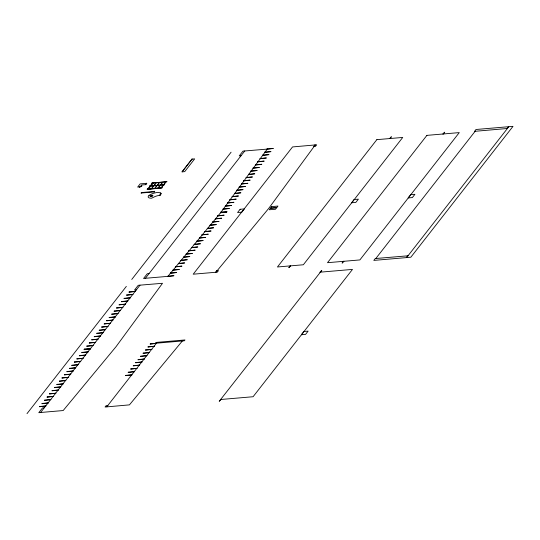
<?xml version="1.0" encoding="UTF-8"?>
<svg xmlns="http://www.w3.org/2000/svg" width="540" height="540" viewBox="0 0 540 540"><rect width="100%" height="100%" fill="white"/><g stroke="black" fill="none" stroke-linecap="round" stroke-linejoin="round"><path stroke-width="0.81" d="M160.535 194.265L160.576 194.171A5.501 2.059 -15.7 0 0 160.569 193.448L160.488 193.253A2.74 1.026 -15.7 0 0 160.38 193.097L160.367 193.104M160.522 194.285L160.488 194.366A2.585 0.965 -15.7 0 1 160.367 194.596L160.346 194.616A4.509 1.688 -15.7 0 0 160.272 194.724L160.258 194.751M315.205 144.997L268.765 208.352L215.858 272.255L193.205 274.199L292.545 146.934L316.69 144.808L315.468 146.381L313.686 146.529L314.915 144.963M139.934 186.881L139.603 187.299L141.75 184.937L145.726 184.667L146.812 183.276L140.157 183.89L137.673 187.07L140.272 186.847M145.604 184.673L146.684 183.29M141.217 193.03L141.588 192.55L141.075 193.043L154.163 191.923L154.541 191.444L141.453 192.564M153.083 182.878L148.122 189.236L161.069 188.129L166.037 181.771M151.524 188.615L153.697 185.956L151.632 188.609M153.873 185.612L156.047 182.952L153.974 185.605M154.764 188.339L156.938 185.679L154.865 188.332M157.106 185.335L159.28 182.675L157.214 185.328M157.997 188.062L160.171 185.402L158.105 188.055M160.346 185.058L162.52 182.399L160.447 185.051M161.237 187.785L163.411 185.126M163.58 184.781L165.753 182.122M182.101 171.862L192.078 159.084M27 413.647L126.34 286.389M131.753 279.457L231.093 152.199M140.015 285.161L40.574 412.54L38.792 412.695L42.518 407.923L44.3 407.768M244.762 150.971L145.321 278.357L143.546 278.505L147.265 273.733L149.047 273.584M156.452 343.184L106.785 406.816L105.071 407.018L106.124 405.662L107.906 405.513L106.846 406.87L129.438 404.872L182.351 340.97M290.25 265.829L288.812 267.678L290.648 265.795M389.549 138.625L391.385 136.748L389.948 138.591M343.555 261.266L342.11 263.115L343.946 261.232M442.854 134.062L444.69 132.185L443.245 134.028M375.773 258.566L475.166 131.24M506.979 128.574L508.424 126.725L475.997 129.499L474.552 131.348L507.533 128.473M407.788 255.764L406.343 257.614L373.815 260.401L375.253 258.552L408.139 255.791M241.036 155.743L239.254 155.891L242.98 151.119L267.26 149.101L220.826 212.456L167.913 276.359L145.26 278.303M154.744 191.221L154.123 192.105M220.55 212.497L226.8 211.923M320.112 272.18L352.478 269.406L253.085 396.731L220.718 399.499M319.97 272.248L321.806 270.365L219.233 401.294L221.069 399.411L220.678 399.452M136.289 289.933L134.507 290.081L138.233 285.309L162.506 283.291L116.073 346.639L63.167 410.549L40.507 412.493M84.227 349.394L90.477 348.813M160.306 193.057L160.751 193.016A18.178 6.811 -15.7 0 1 160.974 193.279L161.055 193.421A3.328 1.249 -15.7 0 1 161.102 193.651M161.123 193.651A7.472 2.801 -15.7 0 1 160.475 194.785A3.848 1.445 -15.7 0 1 159.827 195.406L159.617 195.392A4.455 1.667 -15.7 0 0 159.908 195.143L159.941 195.109A4.03 1.512 -15.7 0 0 160.272 194.744M150.437 196.344L150.451 196.432A0.938 0.351 -15.7 0 0 151.403 196.472L152.064 195.932L150.451 196.31M271.688 206.651L269.264 209.756L275.434 209.297L276.723 207.738L270.553 208.197L276.838 207.59L277.972 206.044L271.688 206.651M141.642 185.915L141.345 186.287L142.02 185.882L141.642 185.915M147.339 189.013L147.096 189.331L162.297 187.731L147.339 189.013M149.722 185.983L149.472 186.3L164.673 184.707L149.722 185.983M152.071 182.959L151.821 183.276L167.022 181.676L152.071 182.959M152.921 182.425L147.326 189.587L147.94 189.533L153.536 182.372L152.921 182.425M191.984 159.091L182.007 171.875L184.727 171.612L194.663 158.888L191.984 159.091M39.764 406.478L39.541 406.769L45.981 405.952L39.764 406.478M42.127 403.454L41.904 403.745L48.344 402.921L42.127 403.454M44.732 400.12L44.51 400.403L50.949 399.587L44.732 400.12M47.216 396.934L46.994 397.224L53.433 396.407L47.216 396.934M49.7 393.755L49.477 394.045L55.917 393.221L49.7 393.755M52.184 390.575L51.962 390.859L58.401 390.042L52.184 390.575M54.668 387.389L54.446 387.68L60.878 386.863L54.668 387.389M57.031 384.365L56.801 384.656L63.241 383.839L57.031 384.365M59.636 381.031L59.407 381.314L65.846 380.498L59.636 381.031M62.12 377.845L61.891 378.135L68.33 377.318L62.12 377.845M64.604 374.666L64.375 374.956L70.814 374.132L64.604 374.666M67.082 371.486L66.859 371.77L73.298 370.953L67.082 371.486M69.566 368.3L69.343 368.59L75.782 367.774L69.566 368.3M71.975 365.222L71.752 365.506L78.192 364.689L71.975 365.222M74.534 361.942L74.311 362.225L80.75 361.409L74.534 361.942M77.017 358.756L76.795 359.046L83.234 358.229L77.017 358.756M79.502 355.577L79.279 355.867L85.718 355.043L79.502 355.577M81.986 352.397L81.763 352.681L88.202 351.864L81.986 352.397M84.49 349.056L84.004 349.677L90.214 349.144L90.7 348.523L84.49 349.056M86.954 346.032L86.731 346.322L93.17 345.499L86.954 346.032M89.438 342.853L89.215 343.136L95.647 342.32L89.438 342.853M91.922 339.674L91.699 339.957L98.132 339.14L91.922 339.674M94.406 336.488L94.183 336.778L100.616 335.954L94.406 336.488M96.964 333.207L96.741 333.497L103.174 332.681L96.964 333.207M99.374 330.129L99.144 330.413L105.584 329.596L99.374 330.129M101.858 326.943L101.628 327.233L108.068 326.41L101.858 326.943M104.335 323.764L104.112 324.047L110.552 323.231L104.335 323.764M106.819 320.584L106.596 320.868L113.036 320.051L106.819 320.584M109.303 317.399L109.08 317.689L115.519 316.865L109.303 317.399M111.908 314.064L111.686 314.348L118.125 313.531L111.908 314.064M114.271 311.04L114.048 311.324L120.488 310.507L114.271 311.04M116.755 307.854L116.532 308.144L122.972 307.321L116.755 307.854M119.239 304.675L119.016 304.958L125.456 304.142L119.239 304.675M121.723 301.496L121.5 301.779L127.94 300.962L121.723 301.496M124.207 298.31L123.984 298.6L130.424 297.776L124.207 298.31M126.812 294.975L126.59 295.259L133.029 294.442L126.812 294.975M129.175 291.951L128.952 292.235L135.385 291.418L129.175 291.951M167.764 276.237L167.542 276.527L173.981 275.711L167.764 276.237M267.111 148.979L266.888 149.269L273.321 148.446L267.111 148.979M170.411 273.044L170.188 273.334L176.627 272.511L170.411 273.044M264.782 152.152L264.56 152.435L270.999 151.619L264.782 152.152M173.138 269.987L172.915 270.27L179.354 269.453L173.138 269.987M175.757 266.652L175.534 266.935L181.973 266.119L175.757 266.652M260.199 158.477L259.969 158.767L266.409 157.95L260.199 158.477M262.784 155.142L262.562 155.432L269.001 154.616L262.784 155.142M178.49 263.446L178.268 263.736L184.7 262.913L178.49 263.446M257.965 161.642L257.735 161.926L264.175 161.109L257.965 161.642M181.089 260.253L180.866 260.543L187.306 259.72L181.089 260.253M183.627 257.067L183.398 257.357L189.837 256.541L183.627 257.067M253.166 167.987L252.943 168.278L259.375 167.454L253.166 167.987M255.596 164.808L255.373 165.098L261.812 164.281L255.596 164.808M186.199 253.982L185.976 254.273L192.409 253.449L186.199 253.982M250.945 171.045L250.715 171.329L257.155 170.512L250.945 171.045M188.96 250.675L188.737 250.965L195.176 250.142L188.96 250.675M248.562 174.319L248.339 174.609L254.779 173.785L248.562 174.319M191.612 247.482L191.39 247.766L197.829 246.949L191.612 247.482M246.247 177.484L246.024 177.775L252.464 176.951L246.247 177.484M194.272 244.282L194.049 244.573L200.482 243.749L194.272 244.282M243.938 180.65L243.716 180.941L250.155 180.124L243.938 180.65M196.945 241.083L196.722 241.373L203.162 240.55L196.945 241.083M241.65 183.816L241.427 184.106L247.867 183.283L241.65 183.816M199.49 237.897L199.267 238.187L205.706 237.364L199.49 237.897M202.088 234.704L201.866 234.995L208.305 234.178L202.088 234.704M236.857 190.168L236.635 190.451L243.074 189.635L236.857 190.168M239.227 186.995L239.004 187.279L245.444 186.462L239.227 186.995M204.876 231.498L204.653 231.788L211.093 230.965L204.876 231.498M234.677 193.32L234.454 193.61L240.894 192.787L234.677 193.32M207.448 228.312L207.218 228.596L213.658 227.779L207.448 228.312M232.281 196.493L232.058 196.783L238.491 195.966L232.281 196.493M210.134 225.113L209.905 225.396L216.344 224.579L210.134 225.113M230 199.658L229.777 199.949L236.216 199.125L230 199.658M212.841 221.913L212.618 222.197L219.058 221.38L212.841 221.913M215.46 218.72L215.237 219.004L221.677 218.187L215.46 218.72M225.396 205.99L225.167 206.28L231.606 205.457L225.396 205.99M227.745 202.824L227.516 203.107L233.955 202.291L227.745 202.824M217.917 215.71L217.694 215.993L224.127 215.177L217.917 215.71M223.162 208.98L222.939 209.27L229.379 208.454L223.162 208.98M220.813 212.166L220.327 212.787L226.544 212.254L227.023 211.633L220.813 212.166M240.118 209.284L237.58 212.537L241.799 212.179L244.337 208.926L240.118 209.284M125.854 375.361L125.631 375.644L132.071 374.827L125.854 375.361M128.338 372.182L128.115 372.465L134.548 371.648L128.338 372.182M130.903 368.894L130.68 369.178L137.113 368.361L130.903 368.894M133.434 365.648L133.211 365.931L139.651 365.114L133.434 365.648M135.871 362.529L135.641 362.819L142.081 361.996L135.871 362.529M138.193 359.552L137.97 359.836L144.41 359.019L138.193 359.552M140.839 356.164L140.616 356.454L147.049 355.631L140.839 356.164M143.235 353.093L143.012 353.376L149.452 352.559L143.235 353.093M145.719 349.906L145.496 350.197L151.936 349.373L145.719 349.906M148.149 346.795L147.926 347.078L154.366 346.262L148.149 346.795M150.329 343.872L150.107 344.156L156.546 343.339L150.329 343.872M156.107 342.428L155.446 343.271L184.322 340.801L184.977 339.957L156.107 342.428M216.695 270.783L215.474 272.349L217.256 272.194L218.477 270.628L216.695 270.783M376.839 139.657L277.445 266.983L303.338 264.769L402.732 137.444L376.839 139.657M354.152 199.523L351.614 202.777L355.826 202.412L358.371 199.159L354.152 199.523M426.904 135.371L327.51 262.697L359.876 259.922L459.27 132.604L426.904 135.371M303.899 331.486L301.361 334.739L305.572 334.375L308.117 331.121L303.899 331.486M410.69 194.677L408.152 197.937L412.364 197.573L414.909 194.319L410.69 194.677M508.781 126.718L406.634 257.567L410.852 257.209L513 126.353L508.781 126.718M149.121 195.298L148.811 195.521A6.467 2.423 -15.7 0 0 151.612 198.207L154.838 196.641A13.5 5.056 -15.7 0 1 156.688 195.973L160.002 195.075A6.467 2.423 -15.7 0 0 157.201 192.395L153.859 193.178A10.091 3.78 -15.7 0 0 151.43 194.09L149.121 195.298M150.863 196.54A1.465 0.547 -15.7 0 0 152.915 195.514A1.465 0.547 -15.7 0 0 150.721 195.595A1.465 0.547 -15.7 0 0 150.863 196.54"/></g></svg>
